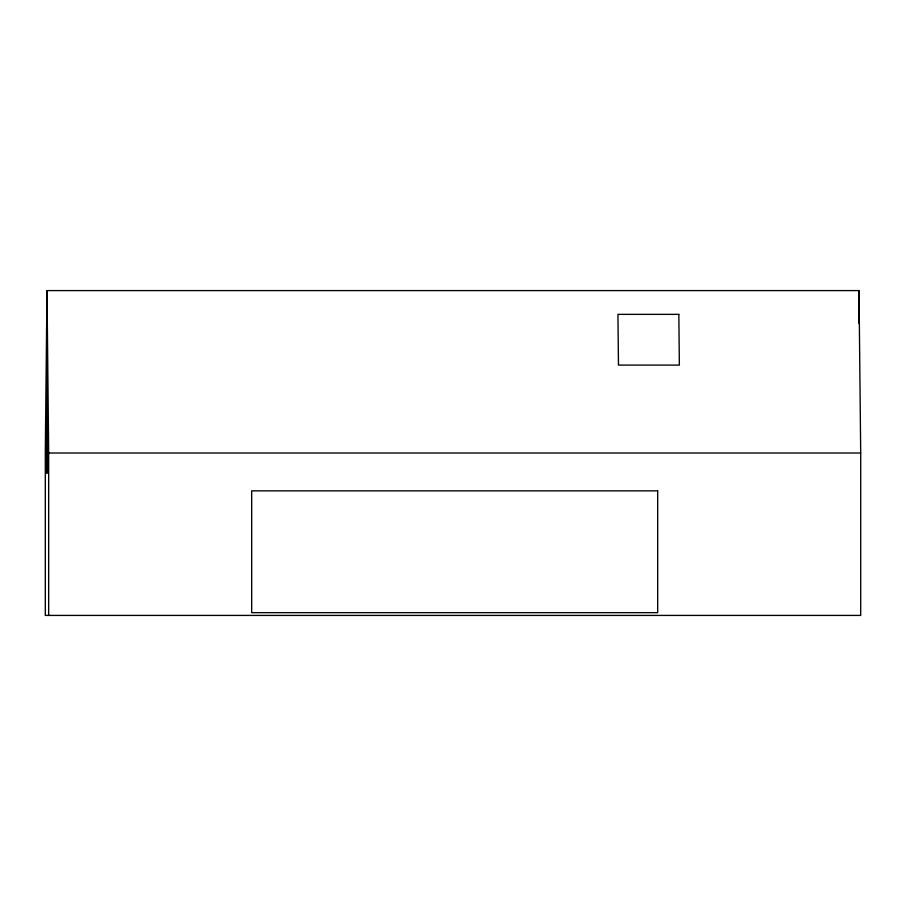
<?xml version="1.0" encoding="UTF-8"?>
<svg xmlns="http://www.w3.org/2000/svg" width="906" height="906" viewBox="0 0 906 906"><rect width="100%" height="100%" fill="white"/><g stroke="black" fill="none" stroke-linecap="round" stroke-linejoin="round"><path stroke-width="1.36" d="M46.987 290.588L45.3 453L45.3 615.412L860.7 615.412L860.7 453L859.013 290.588L46.987 290.588L48.675 453L48.675 615.412M858.673 323.068L859.013 290.588M48.675 453L860.7 453M678.843 314.359L617.937 314.359L618.47 365.095L679.364 365.095L678.843 314.359M47.157 351.494L46.818 473.306L47.157 351.494M657.688 490.859L251.675 490.859L251.675 612.66L657.688 612.66L657.688 490.859"/></g></svg>
